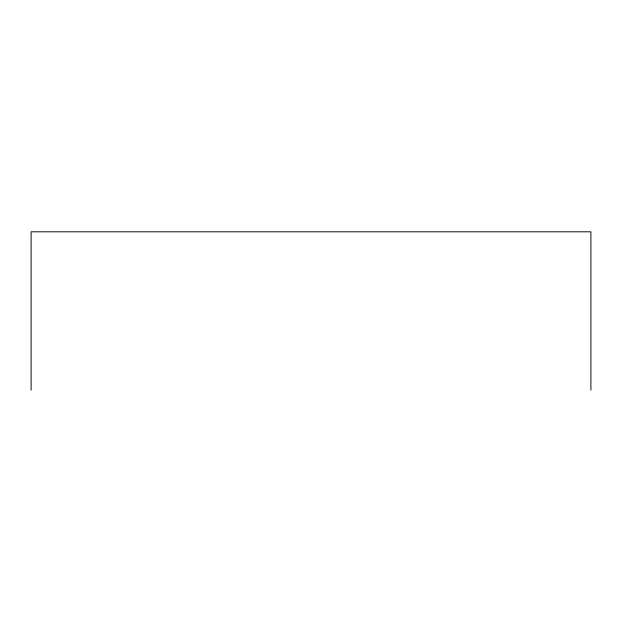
<?xml version="1.0" encoding="UTF-8"?>
<svg xmlns="http://www.w3.org/2000/svg" width="622" height="622" viewBox="0 0 622 622"><rect width="100%" height="100%" fill="white"/><g stroke="black" fill="none" stroke-linecap="round" stroke-linejoin="round"><path stroke-width="0.93" d="M590.9 390.196L590.9 231.804L31.1 231.804L31.1 390.196"/></g></svg>
